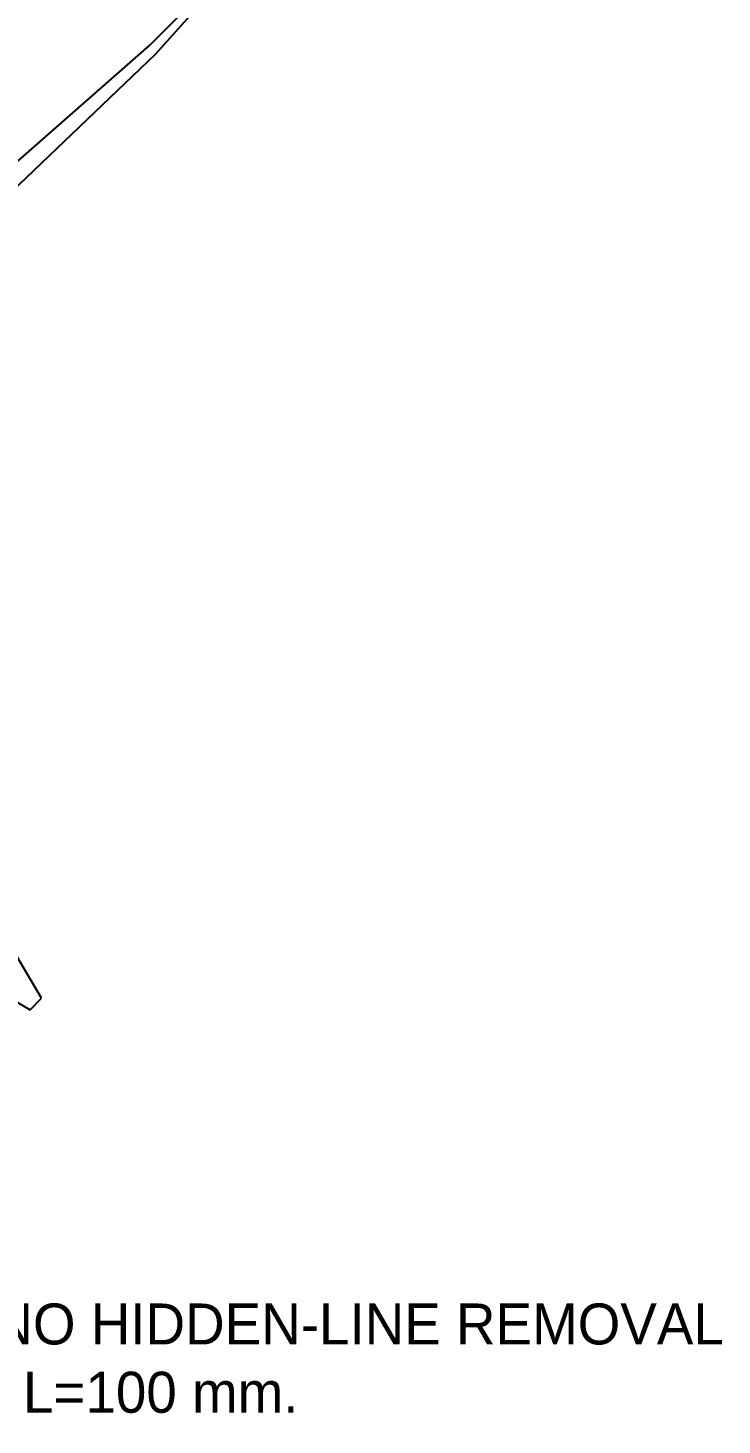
# Model space of a CAD drawing. Header units: millimetres. Extents: x -180 to 1414, y -663 to 972.
# Drawn here: x 118.5 to 271, y -662.7 to -355.7 of the extents above; entities that cross this region are included whole.
import ezdxf

# ---------------------------------------------------------------- set-up
doc = ezdxf.new("R2010")
doc.units = ezdxf.units.MM
doc.layers.add('HEAD_FRONT', color=8, linetype='Continuous')

msp = doc.modelspace()

# ---------------------------------------------------------------- linework, layer by layer
at = {"layer": 'HEAD_FRONT'}
for p, q in [((146.51, -361.45), (173.34, -331.43)), ((145.19, -359.57), (167.25, -337.38)), ((91.18, -414.24), (146.51, -361.45)), ((94.36, -404.14), (145.19, -359.57)), ((121.48, -568.94), (106.77, -544.05)), ((94.05, -556.77), (118.94, -571.48)), ((118.94, -571.48), (121.48, -568.94))]:
    msp.add_line(p, q, dxfattribs=at)

# ---------------------------------------------------------------- texts
for s, p in [('HEAD_FRONT - ORTHOGRAPHIC / MILLIMETRES / NO HIDDEN-LINE REMOVAL', (-180, -645)), ('Head root axial separation: 50 mm; upper L=140, lower L=100 mm.', (-180, -660))]:
    msp.add_text(s, height=9).set_placement(p)

doc.saveas('drawing.dxf')
